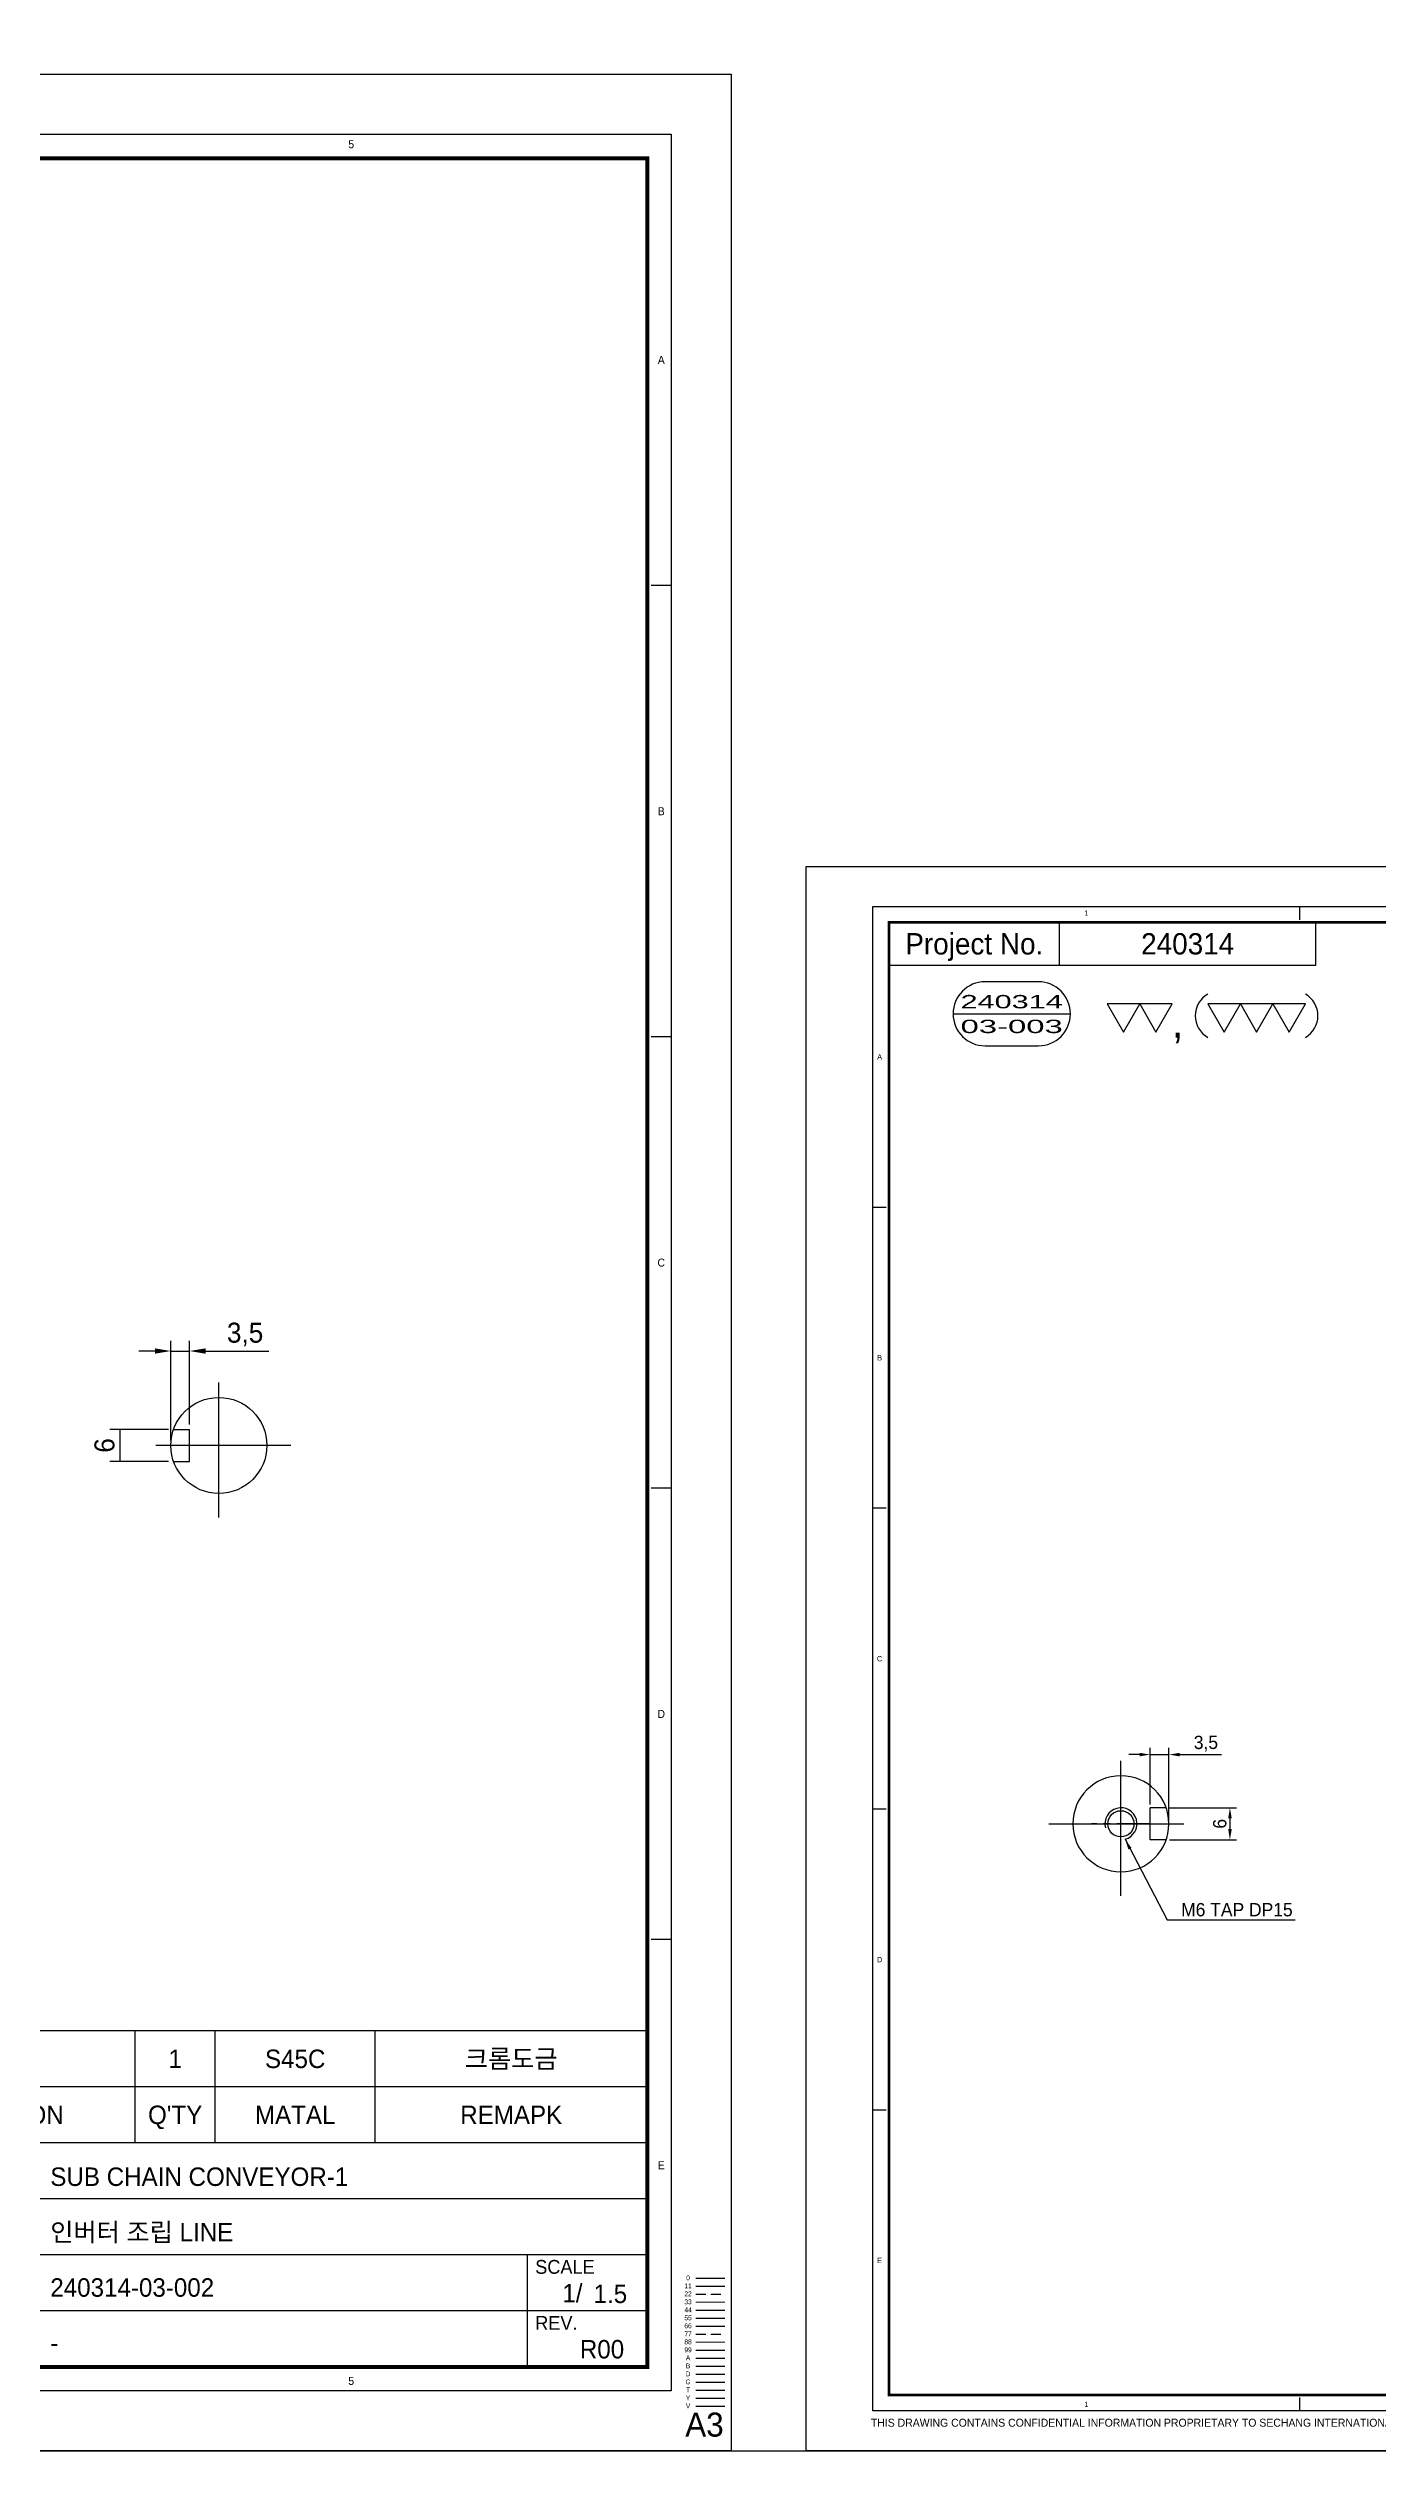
# Model space of a CAD drawing. Header units: inches. Extents: x 0 to 77285, y -118 to 40065.
# Drawn here: x 72490.9 to 72740.2, y 3988 to 4438.4 of the extents above; entities that cross this region are included whole.
import ezdxf
from ezdxf.enums import TextEntityAlignment as Align

# ---------------------------------------------------------------- set-up
doc = ezdxf.new("R2010")
doc.units = ezdxf.units.IN
doc.header["$LTSCALE"] = 5
doc.header["$MEASUREMENT"] = 0
for name, pattern in [('CENTER', [2, 1.25, -0.25, 0.25, -0.25]), ('HIDDEN', [0.375, 0.25, -0.125]), ('PHANTOM', [2.5, 1.25, -0.25, 0.25, -0.25, 0.25, -0.25])]:
    doc.linetypes.add(name, pattern=pattern)
for name, color, linetype in [('11', 1, 'CENTER'), ('22', 2, 'HIDDEN'), ('44', 4, 'Continuous'), ('55', 5, 'Continuous'), ('66', 6, 'PHANTOM'), ('77', 40, 'HIDDEN'), ('99', 181, 'Continuous'), ('A', 8, 'Continuous'), ('B', 123, 'Continuous'), ('D', 3, 'Continuous'), ('G', 231, 'Continuous'), ('T', 3, 'Continuous'), ('VV', 1, 'Continuous'), ('Y', 60, 'Continuous')]:
    doc.layers.add(name, color=color, linetype=linetype)
doc.layers.add('33', color=3, linetype='PHANTOM', lineweight=9)
doc.layers.add('88', color=35, linetype='Continuous', lineweight=5)
doc.styles.add('SCI', font='')
doc.styles.get('SCI').set_extended_font_data('Gulim')
doc.dimstyles.new('SCH', dxfattribs={"dimtxt": 2.5, "dimasz": 2, "dimexe": 1.25, "dimexo": 0.625, "dimtad": 1, "dimdec": 8, "dimtxsty": 'SCI', "dimcen": 2.5, "dimclrd": 4, "dimclre": 4, "dimclrt": 7, "dimadec": 8, "dimazin": 2, "dimtfac": 1, "dimtdec": 8, "dimtmove": 0, "dimatfit": 3, "dimfxl": 1, "dimarcsym": 0})

# ---------------------------------------------------------------- blocks, each defined once
blk = doc.blocks.new('J2')
for p, q in [((0, 2.25), (-2.6, 2.25)), ((-2.6, 2.25), (-1.3, 0)), ((-1.3, 0), (0, 2.25)), ((2.6, 2.25), (0, 2.25)), ((0, 2.25), (1.3, 0)), ((1.3, 0), (2.6, 2.25))]:
    blk.add_line(p, q)
blk = doc.blocks.new('J3')
for p, q in [((-3.9, 2.25), (-2.6, 0)), ((-1.3, 2.25), (-3.9, 2.25)), ((-2.6, 0), (-1.3, 2.25)), ((-1.3, 2.25), (0, 0)), ((1.3, 2.25), (-1.3, 2.25)), ((0, 0), (1.3, 2.25)), ((1.3, 2.25), (2.6, 0)), ((3.9, 2.25), (1.3, 2.25)), ((2.6, 0), (3.9, 2.25))]:
    blk.add_line(p, q)
blk = doc.blocks.new('A$C645fd8c3')
at = {"linetype": 'Continuous'}
h = blk.add_hatch(dxfattribs=at)
h.set_pattern_fill('ANSI31', color=5, scale=0.563055, style=0)
h.set_pattern_definition([(45, (-482.600826, -378.99261), (-0.04976753, 0.04976753), [])])
h.paths.add_polyline_path([(259.73, -279.27), (259.73, -276.17), (258.74, -276.17), (256.35, -278.56), (253.96, -276.17), (252.97, -276.17), (252.97, -279.27)])
h.paths.add_polyline_path([(252.97, -279.83), (252.97, -282.93), (259.73, -282.93), (259.73, -279.83)])
at = {"color": 2}
for p, q in [((12.5, -289.5), (12.5, -7.5)), ((12.5, -7.5), (412.5, -7.5)), ((92.5, -10), (92.5, -7.5)), ((172.5, -10), (172.5, -7.5)), ((252.5, -10), (252.5, -7.5)), ((332.5, -10), (332.5, -7.5)), ((412.5, -7.5), (412.5, -289.5)), ((15, -63.9), (12.5, -63.9)), ((412.5, -63.9), (410, -63.9)), ((15, -120.3), (12.5, -120.3)), ((412.5, -120.3), (410, -120.3)), ((15, -176.7), (12.5, -176.7)), ((412.5, -176.7), (410, -176.7)), ((15, -233.1), (12.5, -233.1)), ((412.5, -233.1), (410, -233.1)), ((92.5, -289.5), (92.5, -287)), ((172.5, -289.5), (172.5, -287)), ((252.5, -289.5), (252.5, -287)), ((332.5, -289.5), (332.5, -287)), ((412.5, -289.5), (12.5, -289.5))]:
    blk.add_line(p, q, dxfattribs=at)
at = {"color": 40}
for p, q in [((47.5, -18.5), (47.5, -10.5)), ((95.5, -18.5), (95.5, -10.5))]:
    blk.add_line(p, q, dxfattribs=at)
at = {"color": 7, "linetype": 'Continuous'}
blk.add_line((27.52, -27.62), (49.52, -27.62), dxfattribs=at)
for p, q in [((409.5, -244.5), (249.5, -244.5)), ((249.5, -244.5), (249.5, -251.5)), ((249.5, -286.5), (249.5, -251.5)), ((409.5, -251.5), (249.5, -251.5)), ((409.5, -258.5), (249.5, -258.5)), ((316.5, -258.5), (316.5, -286.5)), ((316.5, -261.5), (274.5, -261.5)), ((316.5, -267), (274.5, -267)), ((415.59, -275.4), (419.2, -275.4))]:
    blk.add_line(p, q)
at = {"color": 3}
for p, q in [((263.5, -251.5), (263.5, -244.5)), ((304.5, -251.5), (304.5, -244.5)), ((345.5, -251.5), (345.5, -244.5)), ((355.5, -251.5), (355.5, -244.5)), ((375.5, -251.5), (375.5, -244.5)), ((263.5, -258.5), (263.5, -251.5)), ((304.5, -258.5), (304.5, -251.5)), ((345.5, -258.5), (345.5, -251.5)), ((355.5, -258.5), (355.5, -251.5)), ((375.5, -258.5), (375.5, -251.5)), ((274.5, -258.5), (274.5, -272.5)), ((288.5, -258.5), (288.5, -272.5)), ((302.5, -258.5), (302.5, -272.5)), ((333.5, -258.5), (333.5, -286.5)), ((274.5, -265.5), (249.5, -265.5)), ((409.58, -265.5), (316.5, -265.5)), ((409.5, -272.5), (249.5, -272.5)), ((409.58, -279.5), (316.5, -279.5))]:
    blk.add_line(p, q, dxfattribs=at)
at = {"color": 5, "linetype": 'Continuous'}
for p, q in [((252.97, -276.17), (252.97, -279.27)), ((253.96, -276.17), (252.97, -276.17)), ((253.96, -276.17), (256.35, -278.56)), ((258.74, -276.17), (256.35, -278.56)), ((259.73, -276.17), (258.74, -276.17)), ((259.73, -279.27), (259.73, -276.17)), ((259.73, -279.27), (252.97, -279.27)), ((252.97, -279.83), (252.97, -282.93)), ((259.73, -279.83), (252.97, -279.83)), ((259.73, -282.93), (259.73, -279.83)), ((252.97, -282.93), (259.73, -282.93))]:
    blk.add_line(p, q, dxfattribs=at)
at = {"color": 40, "const_width": 0.5}
blk.add_lwpolyline([(15.5, -286.5), (15.5, -10.5), (409.5, -10.5), (409.5, -286.5)], close=True, dxfattribs=at)
at = {"color": 40}
blk.add_lwpolyline([(15.5, -18.5), (95.5, -18.5)], dxfattribs=at)
blk.add_lwpolyline([(33.52, -21.62, 1), (33.52, -33.62), (43.52, -33.62, 1), (43.52, -21.62)], format="xyb", close=True)
at = {"const_width": 0.257}
blk.add_lwpolyline([(193.31, -268.04), (209.91, -268.04)], dxfattribs=at)
at = {"color": 3}
blk.add_lwpolyline([(193.31, -267.35), (209.91, -267.35)], dxfattribs=at)
for centre, start, end in [((77.61, -27.99), 120, 240), ((91.22, -27.99), 300, 60)]:
    blk.add_arc(centre, 4.69, start, end)
at = {"layer": '11'}
blk.add_line((415.59, -276.4), (419.2, -276.4), dxfattribs=at)
at = {"layer": '22'}
blk.add_line((415.59, -277.4), (419.2, -277.4), dxfattribs=at)
at = {"layer": '33'}
blk.add_line((415.59, -278.4), (419.2, -278.4), dxfattribs=at)
at = {"layer": '44'}
blk.add_line((415.59, -279.4), (419.2, -279.4), dxfattribs=at)
at = {"layer": '55'}
blk.add_line((415.59, -280.4), (419.2, -280.4), dxfattribs=at)
at = {"layer": '66'}
blk.add_line((415.59, -281.4), (419.2, -281.4), dxfattribs=at)
at = {"layer": '77'}
blk.add_line((415.59, -282.4), (419.2, -282.4), dxfattribs=at)
at = {"layer": '88'}
blk.add_line((415.59, -283.4), (419.2, -283.4), dxfattribs=at)
at = {"layer": '99'}
blk.add_line((415.59, -284.4), (419.2, -284.4), dxfattribs=at)
at = {"layer": 'A'}
blk.add_line((415.59, -285.4), (419.2, -285.4), dxfattribs=at)
at = {"layer": 'B'}
blk.add_line((415.59, -286.4), (419.2, -286.4), dxfattribs=at)
at = {"layer": 'D'}
blk.add_line((415.59, -287.4), (419.2, -287.4), dxfattribs=at)
at = {"layer": 'Defpoints', "color": 1}
blk.add_lwpolyline([(0, -297), (0, 0), (420, 0), (420, -297)], close=True, dxfattribs=at)
at = {"layer": 'G'}
blk.add_line((415.59, -288.4), (419.2, -288.4), dxfattribs=at)
at = {"layer": 'T'}
for p, q in [((394.5, -272.5), (394.5, -286.5)), ((415.59, -289.4), (419.2, -289.4))]:
    blk.add_line(p, q, dxfattribs=at)
at = {"layer": 'VV'}
blk.add_line((415.59, -291.4), (419.2, -291.4), dxfattribs=at)
at = {"layer": 'Y'}
blk.add_line((415.59, -290.4), (419.2, -290.4), dxfattribs=at)
at = {"xscale": 2.34375, "yscale": 2.34375, "zscale": 2.34375}
for name, p in [('J2', (62.5, -31.03)), ('J3', (84.42, -31.03))]:
    blk.add_blockref(name, p, dxfattribs=at)
at = {"color": 2, "style": 'SCI'}
for s, p in [('1', (52.5, -8.75)), ('2', (132.5, -8.75)), ('3', (212.5, -8.75)), ('4', (292.5, -8.75)), ('5', (372.5, -8.75)), ('A', (13.75, -35.7)), ('A', (411.25, -35.7)), ('B', (13.75, -92.1)), ('B', (411.25, -92.1)), ('C', (13.75, -148.5)), ('C', (411.25, -148.5)), ('D', (13.75, -204.9)), ('D', (411.25, -204.9)), ('E', (13.75, -261.3)), ('E', (411.25, -261.3)), ('E', (411.25, -261.3)), ('1', (52.5, -288.25)), ('2', (132.5, -288.25)), ('3', (212.5, -288.25)), ('4', (292.5, -288.25)), ('5', (372.5, -288.25))]:
    blk.add_text(s, height=1, dxfattribs=at).set_placement(p, align=Align.MIDDLE_CENTER)
at = {"style": 'SCI'}
for s, height, p in [('Project No.', 4, (31.5, -14.5)), (',', 5.86, (69.61, -29.14)), ('NO.', 2.308, (256.5, -255)), ('DESCRIPTION', 2.3077, (284, -255)), ('SPECIFICATION', 2.3077, (325, -255)), ("Q'TY", 2.308, (350.5, -255)), ('MATAL', 2.308, (365.5, -255)), ('REMAPK', 2.308, (392.5, -255)), ('DESIGN', 1.731, (281.5, -260)), ('CHECK', 1.731, (295.5, -260)), ('APPROVE', 1.731, (309.5, -260)), ('이경중', 2.308, (282, -264.44)), ('-', 2.31, (295.5, -264.25)), ('-', 2.31, (309.5, -264.25)), ('세 창  인 터 내 쇼 날 (주)', 3.0296, (288.44, -277.82)), ('0', 0.6, (414.6, -275.37)), ('Sechang  International  Co.,Ltd.', 2.0198, (288.72, -281.87))]:
    blk.add_text(s, height=height, dxfattribs=at).set_placement(p, align=Align.MIDDLE_CENTER)
for s, height, p in [('CUSTOMER', 1.731, (250.65, -260)), ('Sub Name', 1.731, (317.5, -260)), ('Project No.', 1.7308, (250.5, -267)), ('Project Name', 1.7308, (317.5, -267)), ('DWG. No.', 1.731, (317.5, -274)), ('SCALE', 1.731, (395.5, -274)), ('REF. No.', 1.731, (317.5, -281)), ('REV.', 1.731, (395.5, -281))]:
    blk.add_text(s, height=height, dxfattribs=at).set_placement(p, align=Align.MIDDLE_LEFT)
at = {"color": 40, "style": 'SCI'}
for s, height, p in [('-', 2.31, (295.5, -269.75)), ('-', 2.31, (309.5, -269.75)), ('1/', 2.308, (400.15, -277.29))]:
    blk.add_text(s, height=height, dxfattribs=at).set_placement(p, align=Align.MIDDLE_CENTER)
at = {"color": 3, "linetype": 'Continuous', "style": 'SCI'}
for s, p in [('THIS DRAWING CONTAINS CONFIDENTIAL INFORMATION PROPRIETARY TO SECHANG INTERNATIONAL Co., Ltd  ', (12.11, -292.46)), ('IT MUST NOT BE REPRODUCED OR DISCLOSED TO OTHERS OR USED IN ANY OTHER WAY IN WHOLE OR PART EXCEPT AN AUTHORIZED IN WRITING BY SECHANG INTERNATIONAL Co., Ltd.', (131.88, -292.43))]:
    blk.add_text(s, height=1.5, dxfattribs=at).set_placement(p)
at = {"color": 2, "style": 'SCI'}
blk.add_text('A3', height=3, dxfattribs=at).set_placement((419.05, -296.11), align=Align.BOTTOM_RIGHT)
at = {"color": 40, "insert": (196.28, -263.89), "char_height": 3, "attachment_point": 1, "style": 'SCI'}
blk.add_mtext_dynamic_manual_height_columns('NOTE{\\W0.8;\\P1. 일반 가공 공차 : %%P0.05로 할 것.\\P2. 일반 모따기는 C0.5~1로 할 것.\\P3. 지시없는 모서리 R1.0로 할 것.}', width=205.982, gutter_width=1.29, heights=[0], dxfattribs=at)
at = {"layer": '11', "style": 'SCI'}
blk.add_text('11', height=0.6, dxfattribs=at).set_placement((414.6, -276.37), align=Align.MIDDLE_CENTER)
at = {"layer": '22', "style": 'SCI'}
blk.add_text('22', height=0.6, dxfattribs=at).set_placement((414.6, -277.37), align=Align.MIDDLE_CENTER)
at = {"layer": '33', "style": 'SCI'}
blk.add_text('33', height=0.6, dxfattribs=at).set_placement((414.6, -278.37), align=Align.MIDDLE_CENTER)
at = {"layer": '44', "style": 'SCI'}
blk.add_text('44', height=0.6, dxfattribs=at).set_placement((414.6, -279.37), align=Align.MIDDLE_CENTER)
at = {"layer": '55', "style": 'SCI'}
blk.add_text('55', height=0.6, dxfattribs=at).set_placement((414.6, -280.37), align=Align.MIDDLE_CENTER)
at = {"layer": '66', "style": 'SCI'}
blk.add_text('66', height=0.6, dxfattribs=at).set_placement((414.6, -281.37), align=Align.MIDDLE_CENTER)
at = {"layer": '77', "style": 'SCI'}
blk.add_text('77', height=0.6, dxfattribs=at).set_placement((414.6, -282.37), align=Align.MIDDLE_CENTER)
at = {"layer": '88', "style": 'SCI'}
blk.add_text('88', height=0.6, dxfattribs=at).set_placement((414.6, -283.37), align=Align.MIDDLE_CENTER)
at = {"layer": '99', "style": 'SCI'}
blk.add_text('99', height=0.6, dxfattribs=at).set_placement((414.6, -284.37), align=Align.MIDDLE_CENTER)
at = {"layer": 'A', "style": 'SCI'}
blk.add_text('A', height=0.6, dxfattribs=at).set_placement((414.6, -285.37), align=Align.MIDDLE_CENTER)
at = {"layer": 'B', "style": 'SCI'}
blk.add_text('B', height=0.6, dxfattribs=at).set_placement((414.6, -286.37), align=Align.MIDDLE_CENTER)
at = {"layer": 'D', "style": 'SCI'}
blk.add_text('D', height=0.6, dxfattribs=at).set_placement((414.6, -287.37), align=Align.MIDDLE_CENTER)
at = {"layer": 'G', "style": 'SCI'}
blk.add_text('G', height=0.6, dxfattribs=at).set_placement((414.6, -288.37), align=Align.MIDDLE_CENTER)
at = {"layer": 'T', "style": 'SCI'}
blk.add_text('T', height=0.6, dxfattribs=at).set_placement((414.6, -289.37), align=Align.MIDDLE_CENTER)
at = {"layer": 'VV', "style": 'SCI'}
blk.add_text('V', height=0.6, dxfattribs=at).set_placement((414.6, -291.37), align=Align.MIDDLE_CENTER)
at = {"layer": 'Y', "style": 'SCI'}
blk.add_text('Y', height=0.6, dxfattribs=at).set_placement((414.6, -290.37), align=Align.MIDDLE_CENTER)
blk = doc.blocks.new('A$C6529cc0f')
for p, q in [((-3, 8.49), (-3, 5.5)), ((-3, 5.5), (3, 5.5)), ((3, 8.49), (3, 5.5))]:
    blk.add_line(p, q)
blk.add_circle((0, 0), 9)
at = {"layer": '11', "ltscale": 4.05}
for p, q in [((0, -13.5), (0, 13.5)), ((-13.5, 0), (13.5, 0))]:
    blk.add_line(p, q, dxfattribs=at)
blk = doc.blocks.new('*D1302')
at = {"color": 4, "lineweight": -2, "transparency": 16777216}
for p, q in [((72513.51, 4179.5), (72502.5, 4179.5)), ((72504.37, 4179.5), (72504.37, 4173.5)), ((72513.51, 4173.5), (72502.5, 4173.5))]:
    blk.add_line(p, q, dxfattribs=at)
at = {"layer": 'Defpoints', "color": 0, "transparency": 16777216}
for p in [(72514.45, 4179.5), (72504.37, 4173.5), (72514.45, 4173.5)]:
    blk.add_point(p, dxfattribs=at)
at = {"color": 7, "transparency": 16777216, "insert": (72501.51, 4176.5), "char_height": 3.75, "attachment_point": 5, "rotation": 90, "style": 'SCI'}
blk.add_mtext('6', dxfattribs=at)
blk = doc.blocks.new('*D1303')
at = {"color": 4, "lineweight": -2, "transparency": 16777216}
for p, q in [((72510.94, 4194.2), (72507.94, 4194.2)), ((72513.94, 4177.44), (72513.94, 4196.08)), ((72513.94, 4194.2), (72517.44, 4194.2)), ((72517.44, 4180.44), (72517.44, 4196.08)), ((72520.44, 4194.2), (72532.28, 4194.2))]:
    blk.add_line(p, q, dxfattribs=at)
at = {"color": 4, "transparency": 16777216}
for points in [[(72510.94, 4194.7), (72510.94, 4193.7), (72513.94, 4194.2)], [(72520.44, 4194.7), (72520.44, 4193.7), (72517.44, 4194.2)]]:
    blk.add_solid(points, dxfattribs=at)
at = {"layer": 'Defpoints', "color": 0, "transparency": 16777216}
for p in [(72517.44, 4194.2), (72513.94, 4176.5), (72517.44, 4179.5)]:
    blk.add_point(p, dxfattribs=at)
at = {"color": 7, "transparency": 16777216, "insert": (72527.86, 4197.29), "char_height": 3.75, "attachment_point": 5, "style": 'SCI'}
blk.add_mtext('3,5', dxfattribs=at)
blk = doc.blocks.new('*D1346')
at = {"color": 4, "lineweight": -2, "transparency": 16777216}
for p, q in [((72701.15, 4108.58), (72713.73, 4108.58)), ((72712.48, 4106.58), (72712.48, 4104.58)), ((72701.15, 4102.58), (72713.73, 4102.58))]:
    blk.add_line(p, q, dxfattribs=at)
at = {"color": 4, "transparency": 16777216}
for points in [[(72712.15, 4106.58), (72712.82, 4106.58), (72712.48, 4108.58)], [(72712.15, 4104.58), (72712.82, 4104.58), (72712.48, 4102.58)]]:
    blk.add_solid(points, dxfattribs=at)
at = {"layer": 'Defpoints', "color": 0, "transparency": 16777216}
for p in [(72700.52, 4108.58), (72700.52, 4102.58), (72712.48, 4102.58)]:
    blk.add_point(p, dxfattribs=at)
at = {"color": 7, "transparency": 16777216, "insert": (72710.58, 4105.58), "char_height": 2.5, "attachment_point": 5, "rotation": 90, "style": 'SCI'}
blk.add_mtext('6', dxfattribs=at)
blk = doc.blocks.new('*D1347')
at = {"color": 4, "lineweight": -2, "transparency": 16777216}
for p, q in [((72695.54, 4118.55), (72693.54, 4118.55)), ((72697.54, 4109.2), (72697.54, 4119.8)), ((72697.54, 4118.55), (72701.04, 4118.55)), ((72701.04, 4106.2), (72701.04, 4119.8)), ((72703.04, 4118.55), (72710.93, 4118.55))]:
    blk.add_line(p, q, dxfattribs=at)
at = {"color": 4, "transparency": 16777216}
for points in [[(72695.54, 4118.88), (72695.54, 4118.22), (72697.54, 4118.55)], [(72703.04, 4118.88), (72703.04, 4118.22), (72701.04, 4118.55)]]:
    blk.add_solid(points, dxfattribs=at)
at = {"layer": 'Defpoints', "color": 0, "transparency": 16777216}
for p in [(72701.04, 4118.55), (72697.54, 4108.58), (72701.04, 4105.58)]:
    blk.add_point(p, dxfattribs=at)
at = {"color": 7, "transparency": 16777216, "insert": (72707.98, 4120.61), "char_height": 2.5, "attachment_point": 5, "style": 'SCI'}
blk.add_mtext('3,5', dxfattribs=at)

msp = doc.modelspace()

# ---------------------------------------------------------------- linework, layer by layer
msp.add_lwpolyline([(71277.07583024, 3988.02503557), (73574.39282526, 3988.02503557), (73574.39282526, 4686.16601062), (71277.07583024, 4686.16601062)], close=True)
msp.add_circle((72692.0372058, 4105.57903865), 2.45873412)
at = {"layer": '11'}
for p, q in [((72692.0372058, 4100.07903865), (72692.0372058, 4111.07903865)), ((72697.5372058, 4105.57903865), (72686.5372058, 4105.57903865))]:
    msp.add_line(p, q, dxfattribs=at)
at = {"layer": 'Defpoints'}
msp.add_line((72618.99753237, 3988.02503557), (72633.06003237, 3988.02503557), dxfattribs=at)
at = {"layer": 'T'}
msp.add_arc((72692.0372058, 4105.57903865), 3, 285.0000000002, 194.9999999993, dxfattribs=at)

# ---------------------------------------------------------------- block references
at = {"color": 3, "xscale": 1.5, "yscale": 1.5, "zscale": 1.5}
msp.add_blockref('A$C645fd8c3', (71988.99753237, 4433.52503557), dxfattribs=at)
at = {"color": 3}
msp.add_blockref('A$C645fd8c3', (72633.06003237, 4285.02503557), dxfattribs=at)
at = {"rotation": 90}
msp.add_blockref('A$C6529cc0f', (72522.93634478, 4176.49835091), dxfattribs=at)
at = {"xscale": -1, "rotation": 270}
msp.add_blockref('A$C6529cc0f', (72692.0372058, 4105.57903865), dxfattribs=at)

# ---------------------------------------------------------------- texts
at = {"style": 'SCI'}
for s, height, p in [('240314', 4, (72704.56003237, 4270.52503557)), ('1', 3.46153846, (72514.74753237, 4061.52503557)), ('S45C', 3.461538462, (72537.24753237, 4061.52503557)), ('크롬도금', 3.461538462, (72577.74753237, 4061.52503557))]:
    msp.add_text(s, height=height, dxfattribs=at).set_placement(p, align=Align.MIDDLE_CENTER)
for s, width, p, p2 in [('240314', 1.63101, (72661.98320472, 4258.43385252), (72681.13834447, 4258.43385252)), ('03-003', 1.60732, (72661.98320472, 4253.7948243), (72681.13834447, 4253.7948243))]:
    msp.add_text(s, height=2.5, dxfattribs=dict(at, width=width)).set_placement(p, p2, align=Align.FIT)
at = {"color": 40, "style": 'SCI'}
for s, height, p in [('SUB CHAIN CONVEYOR-1', 3.4615384615, (72491.34111306, 4039.42888173)), ('인버터 조립 LINE', 3.4615384615, (72491.34111306, 4029.04426634)), ('240314-03-002', 3.4615384615, (72491.34111306, 4018.65965096)), ('1.5', 3.461538462, (72593.18344178, 4017.47695865)), ('-', 3.46153846, (72491.34111306, 4008.27503557))]:
    msp.add_text(s, height=height, dxfattribs=at).set_placement(p, align=Align.MIDDLE_LEFT)
msp.add_text('R00', height=3.461538462, dxfattribs=at).set_placement((72594.76676314, 4007.09234326), align=Align.MIDDLE_CENTER)
at = {"color": 7, "insert": (72703.33702188, 4088.19687574), "char_height": 2.5, "attachment_point": 7, "style": 'SCI'}
msp.add_mtext('M6 TAP DP15', dxfattribs=at)

# ---------------------------------------------------------------- dimensions: what is measured, and where the dimension line sits
dim = msp.add_linear_dim(base=(72517.43634478, 4194.20037311), p1=(72513.93634478, 4176.49835091), p2=(72517.43634478, 4179.49835091), dimstyle='SCH', override={"dimscale": 1.5, "dimdec": 1, "dimtdec": 1})
dim.commit()
dim.dimension.update_dxf_attribs({"geometry": '*D1303', "text_midpoint": (72527.85670097, 4197.29250027)})
dim = msp.add_linear_dim(base=(72504.37437266, 4173.49835091), p1=(72514.45106341, 4179.49835091), p2=(72514.45106341, 4173.49835091), angle=90, dimstyle='SCH', override={"dimscale": 1.5, "dimdec": 1, "dimtdec": 1})
dim.commit()
dim.dimension.update_dxf_attribs({"geometry": '*D1302', "text_midpoint": (72501.5144359, 4176.49835091)})
dim = msp.add_linear_dim(base=(72701.0372058, 4118.54961964), p1=(72697.5372058, 4108.57903865), p2=(72701.0372058, 4105.57903865), dimstyle='SCH')
dim.commit()
dim.dimension.update_dxf_attribs({"geometry": '*D1347', "text_midpoint": (72707.98410992, 4120.61103775)})
dim = msp.add_linear_dim(base=(72712.4827750918, 4102.5790386526), p1=(72700.5224871696, 4108.5790386526), p2=(72700.5224871696, 4102.5790386526), angle=90, dimstyle='SCH')
dim.commit()
dim.dimension.update_dxf_attribs({"geometry": '*D1346', "text_midpoint": (72710.5761505911, 4105.5790386525)})

# ---------------------------------------------------------------- leaders
at = {"annotation_type": 0, "has_hookline": 1, "hookline_direction": 0, "text_width": 21.37150466}
msp.add_leader([(72692.81366293, 4102.68126117), (72700.71202188, 4087.57187574), (72702.71202188, 4087.57187574)], dimstyle='SCH', override={"dimgap": 0.625, "dimtad": 1}, dxfattribs=at)

doc.saveas('drawing.dxf')
